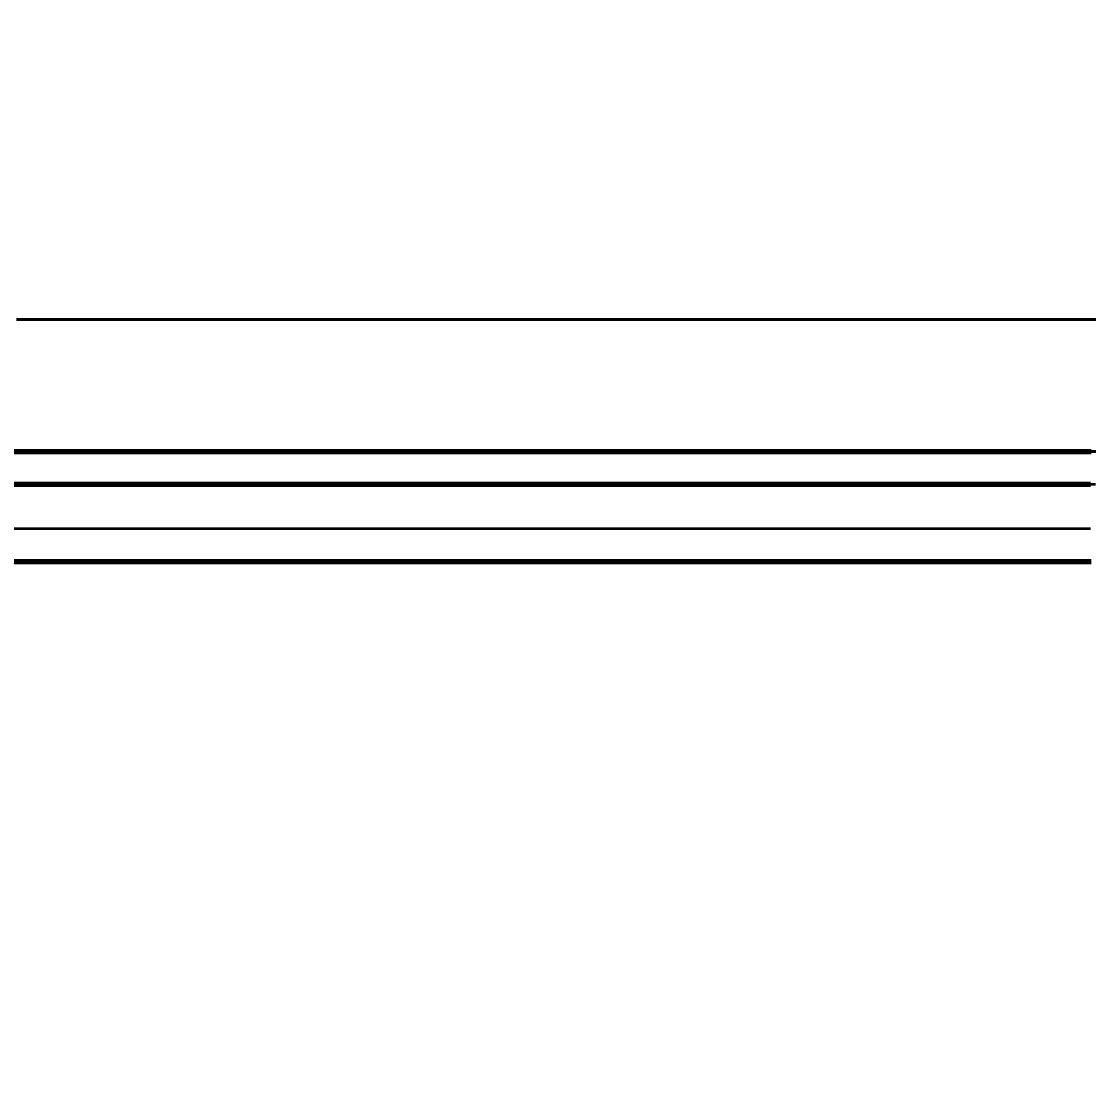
# Model space of a CAD drawing. Header units: millimetres. Extents: x 0 to 2382, y 0 to 420.
# Drawn here: x 121.36 to 145.63, y 301.25 to 325.61 of the extents above; entities that cross this region are included whole.
import ezdxf

# ---------------------------------------------------------------- set-up
doc = ezdxf.new("R2010")
doc.units = ezdxf.units.MM
doc.linetypes.add('IRAM-E-TRAZOS', pattern=[5, 4, -1])
for name, color, linetype, lineweight in [('01-VISIBLE', 7, 'CONTINUOUS', 70), ('02-OCULTA', 4, 'IRAM-E-TRAZOS', 35), ('04-COTA', 3, 'CONTINUOUS', 18)]:
    doc.layers.add(name, color=color, linetype=linetype, lineweight=lineweight)
doc.styles.add('ISO3098', font='isocpeur.ttf')
doc.dimstyles.new('FLAMA-IRAM', dxfattribs={"dimtxt": 3.5, "dimasz": 3.5, "dimexe": 2, "dimexo": 1.5, "dimgap": 1, "dimtad": 1, "dimdec": 1, "dimtxsty": 'ISO3098', "dimblk": 'IRAM_FLECHA', "dimblk1": 'IRAM_FLECHA', "dimblk2": 'IRAM_FLECHA', "dimcen": 2.5, "dimclrd": 256, "dimclre": 256, "dimclrt": 256, "dimazin": 3, "dimtfac": 1, "dimtmove": 0, "dimatfit": 3, "dimlwd": 18, "dimlwe": 18})

# ---------------------------------------------------------------- blocks, each defined once
blk = doc.blocks.new('IRAM_FLECHA')
blk.add_solid([(0, 0), (-1, 0.125), (-1, -0.125)])

msp = doc.modelspace()

# ---------------------------------------------------------------- linework, layer by layer
at = {"layer": '01-VISIBLE'}
for points in [[(121.188, 315.828), (121.438, 315.828), (121.688, 315.828), (121.938, 315.828), (122.188, 315.828), (122.438, 315.828), (122.688, 315.828), (122.938, 315.828), (123.188, 315.828), (123.438, 315.828), (123.688, 315.828), (123.938, 315.828), (124.188, 315.828), (124.438, 315.828), (124.688, 315.828), (124.938, 315.828), (125.188, 315.828), (125.438, 315.828), (125.688, 315.828), (125.938, 315.828), (126.188, 315.828), (126.438, 315.828), (126.688, 315.828), (126.938, 315.828), (127.188, 315.828), (127.438, 315.828), (127.688, 315.828), (127.938, 315.828), (128.188, 315.828), (128.438, 315.828), (128.688, 315.828), (128.938, 315.828), (129.188, 315.828), (129.438, 315.828), (129.688, 315.828), (129.938, 315.828), (130.188, 315.828), (130.438, 315.828), (130.688, 315.828), (130.938, 315.828), (131.188, 315.828), (131.438, 315.828), (131.688, 315.828), (131.938, 315.828), (132.188, 315.828), (132.438, 315.828), (132.688, 315.828), (132.938, 315.828), (133.188, 315.828), (133.438, 315.828), (133.688, 315.828), (133.938, 315.828), (134.188, 315.828), (134.438, 315.828), (134.688, 315.828), (134.938, 315.828), (135.188, 315.828), (135.438, 315.828), (135.688, 315.828), (135.938, 315.828), (136.188, 315.828), (136.438, 315.828), (136.688, 315.828), (136.938, 315.828), (137.188, 315.828), (137.438, 315.828), (137.688, 315.828), (137.938, 315.828), (138.188, 315.828), (138.438, 315.828), (138.688, 315.828), (138.938, 315.828), (139.188, 315.828), (139.438, 315.828), (139.688, 315.828), (139.938, 315.828), (140.188, 315.828), (140.438, 315.828), (140.688, 315.828), (140.938, 315.828), (141.188, 315.828), (141.438, 315.828), (141.688, 315.828), (141.938, 315.828), (142.188, 315.828), (142.438, 315.828), (142.688, 315.828), (142.938, 315.828), (143.188, 315.828), (143.438, 315.828), (143.688, 315.828), (143.938, 315.828), (144.188, 315.828), (144.438, 315.828), (144.688, 315.828), (144.938, 315.828), (145.188, 315.828), (145.438, 315.828), (145.688, 315.828)], [(145.675, 315.078), (145.425, 315.078), (145.175, 315.078), (144.924, 315.078), (144.674, 315.078), (144.424, 315.078), (144.174, 315.078), (143.923, 315.078), (143.673, 315.078), (143.423, 315.078), (143.172, 315.078), (142.922, 315.078), (142.672, 315.078), (142.422, 315.078), (142.171, 315.078), (141.921, 315.078), (141.671, 315.078), (141.421, 315.078), (141.17, 315.078), (140.92, 315.078), (140.67, 315.078), (140.42, 315.078), (140.169, 315.078), (139.919, 315.078), (139.669, 315.078), (139.418, 315.078), (139.168, 315.078), (138.918, 315.078), (138.668, 315.078), (138.417, 315.078), (138.167, 315.078), (137.917, 315.078), (137.667, 315.078), (137.416, 315.078), (137.166, 315.078), (136.916, 315.078), (136.666, 315.078), (136.415, 315.078), (136.165, 315.078), (135.915, 315.078), (135.665, 315.078), (135.414, 315.078), (135.164, 315.078), (134.914, 315.078), (134.663, 315.078), (134.413, 315.078), (134.163, 315.078), (133.913, 315.078), (133.662, 315.078), (133.412, 315.078), (133.162, 315.078), (132.912, 315.078), (132.661, 315.078), (132.411, 315.078), (132.161, 315.078), (131.911, 315.078), (131.66, 315.078), (131.41, 315.078), (131.16, 315.078), (130.909, 315.078), (130.659, 315.078), (130.409, 315.078), (130.159, 315.078), (129.908, 315.078), (129.658, 315.078), (129.408, 315.078), (129.158, 315.078), (128.907, 315.078), (128.657, 315.078), (128.407, 315.078), (128.157, 315.078), (127.906, 315.078), (127.656, 315.078), (127.406, 315.078), (127.156, 315.078), (126.905, 315.078), (126.655, 315.078), (126.405, 315.078), (126.154, 315.078), (125.904, 315.078), (125.654, 315.078), (125.404, 315.078), (125.153, 315.078), (124.903, 315.078), (124.653, 315.078), (124.403, 315.078), (124.152, 315.078), (123.902, 315.078), (123.652, 315.078), (123.402, 315.078), (123.151, 315.078), (122.901, 315.078), (122.651, 315.078), (122.401, 315.078), (122.15, 315.078), (121.9, 315.078), (121.65, 315.078), (121.399, 315.078), (121.149, 315.078)], [(121.188, 313.328), (121.438, 313.328), (121.688, 313.328), (121.938, 313.328), (122.188, 313.328), (122.438, 313.328), (122.688, 313.328), (122.938, 313.328), (123.188, 313.328), (123.438, 313.328), (123.688, 313.328), (123.938, 313.328), (124.188, 313.328), (124.438, 313.328), (124.688, 313.328), (124.938, 313.328), (125.188, 313.328), (125.438, 313.328), (125.688, 313.328), (125.938, 313.328), (126.188, 313.328), (126.438, 313.328), (126.688, 313.328), (126.938, 313.328), (127.188, 313.328), (127.438, 313.328), (127.688, 313.328), (127.938, 313.328), (128.188, 313.328), (128.438, 313.328), (128.688, 313.328), (128.938, 313.328), (129.188, 313.328), (129.438, 313.328), (129.688, 313.328), (129.938, 313.328), (130.188, 313.328), (130.438, 313.328), (130.688, 313.328), (130.938, 313.328), (131.188, 313.328), (131.438, 313.328), (131.688, 313.328), (131.938, 313.328), (132.188, 313.328), (132.438, 313.328), (132.688, 313.328), (132.938, 313.328), (133.188, 313.328), (133.438, 313.328), (133.688, 313.328), (133.938, 313.328), (134.188, 313.328), (134.438, 313.328), (134.688, 313.328), (134.938, 313.328), (135.188, 313.328), (135.438, 313.328), (135.688, 313.328), (135.938, 313.328), (136.188, 313.328), (136.438, 313.328), (136.688, 313.328), (136.938, 313.328), (137.188, 313.328), (137.438, 313.328), (137.688, 313.328), (137.938, 313.328), (138.188, 313.328), (138.438, 313.328), (138.688, 313.328), (138.938, 313.328), (139.188, 313.328), (139.438, 313.328), (139.688, 313.328), (139.938, 313.328), (140.188, 313.328), (140.438, 313.328), (140.688, 313.328), (140.938, 313.328), (141.188, 313.328), (141.438, 313.328), (141.688, 313.328), (141.938, 313.328), (142.188, 313.328), (142.438, 313.328), (142.688, 313.328), (142.938, 313.328), (143.188, 313.328), (143.438, 313.328), (143.688, 313.328), (143.938, 313.328), (144.188, 313.328), (144.438, 313.328), (144.688, 313.328), (144.938, 313.328), (145.188, 313.328), (145.438, 313.328), (145.688, 313.328)]]:
    msp.add_lwpolyline(points, dxfattribs=at)
at = {"layer": '02-OCULTA'}
for points in [[(145.793, 318.828), (145.543, 318.828), (145.293, 318.828), (145.042, 318.828), (144.792, 318.828), (144.541, 318.828), (144.291, 318.828), (144.041, 318.828), (143.79, 318.828), (143.54, 318.828), (143.289, 318.828), (143.039, 318.828), (142.789, 318.828), (142.538, 318.828), (142.288, 318.828), (142.037, 318.828), (141.787, 318.828), (141.537, 318.828), (141.286, 318.828), (141.036, 318.828), (140.785, 318.828), (140.535, 318.828), (140.285, 318.828), (140.034, 318.828), (139.784, 318.828), (139.533, 318.828), (139.283, 318.828), (139.033, 318.828), (138.782, 318.828), (138.532, 318.828), (138.281, 318.828), (138.031, 318.828), (137.781, 318.828), (137.53, 318.828), (137.28, 318.828), (137.029, 318.828), (136.779, 318.828), (136.529, 318.828), (136.278, 318.828), (136.028, 318.828), (135.777, 318.828), (135.527, 318.828), (135.277, 318.828), (135.026, 318.828), (134.776, 318.828), (134.525, 318.828), (134.275, 318.828), (134.025, 318.828), (133.774, 318.828), (133.524, 318.828), (133.273, 318.828), (133.023, 318.828), (132.773, 318.828), (132.522, 318.828), (132.272, 318.828), (132.021, 318.828), (131.771, 318.828), (131.521, 318.828), (131.27, 318.828), (131.02, 318.828), (130.769, 318.828), (130.519, 318.828), (130.268, 318.828), (130.018, 318.828), (129.768, 318.828), (129.517, 318.828), (129.267, 318.828), (129.016, 318.828), (128.766, 318.828), (128.516, 318.828), (128.265, 318.828), (128.015, 318.828), (127.764, 318.828), (127.514, 318.828), (127.264, 318.828), (127.013, 318.828), (126.763, 318.828), (126.512, 318.828), (126.262, 318.828), (126.012, 318.828), (125.761, 318.828), (125.511, 318.828), (125.26, 318.828), (125.01, 318.828), (124.76, 318.828), (124.509, 318.828), (124.259, 318.828), (124.008, 318.828), (123.758, 318.828), (123.508, 318.828), (123.257, 318.828), (123.007, 318.828), (122.756, 318.828), (122.506, 318.828), (122.256, 318.828), (122.005, 318.828), (121.755, 318.828), (121.504, 318.828), (121.254, 318.828)], [(121.254, 318.828), (121.504, 318.828), (121.755, 318.828), (122.005, 318.828), (122.256, 318.828), (122.506, 318.828), (122.756, 318.828), (123.007, 318.828), (123.257, 318.828), (123.508, 318.828), (123.758, 318.828), (124.008, 318.828), (124.259, 318.828), (124.509, 318.828), (124.76, 318.828), (125.01, 318.828), (125.26, 318.828), (125.511, 318.828), (125.761, 318.828), (126.012, 318.828), (126.262, 318.828), (126.512, 318.828), (126.763, 318.828), (127.013, 318.828), (127.264, 318.828), (127.514, 318.828), (127.764, 318.828), (128.015, 318.828), (128.265, 318.828), (128.516, 318.828), (128.766, 318.828), (129.016, 318.828), (129.267, 318.828), (129.517, 318.828), (129.768, 318.828), (130.018, 318.828), (130.268, 318.828), (130.519, 318.828), (130.769, 318.828), (131.02, 318.828), (131.27, 318.828), (131.521, 318.828), (131.771, 318.828), (132.021, 318.828), (132.272, 318.828), (132.522, 318.828), (132.773, 318.828), (133.023, 318.828), (133.273, 318.828), (133.524, 318.828), (133.774, 318.828), (134.025, 318.828), (134.275, 318.828), (134.525, 318.828), (134.776, 318.828), (135.026, 318.828), (135.277, 318.828), (135.527, 318.828), (135.777, 318.828), (136.028, 318.828), (136.278, 318.828), (136.529, 318.828), (136.779, 318.828), (137.029, 318.828), (137.28, 318.828), (137.53, 318.828), (137.781, 318.828), (138.031, 318.828), (138.281, 318.828), (138.532, 318.828), (138.782, 318.828), (139.033, 318.828), (139.283, 318.828), (139.533, 318.828), (139.784, 318.828), (140.034, 318.828), (140.285, 318.828), (140.535, 318.828), (140.785, 318.828), (141.036, 318.828), (141.286, 318.828), (141.537, 318.828), (141.787, 318.828), (142.037, 318.828), (142.288, 318.828), (142.538, 318.828), (142.789, 318.828), (143.039, 318.828), (143.289, 318.828), (143.54, 318.828), (143.79, 318.828), (144.041, 318.828), (144.291, 318.828), (144.541, 318.828), (144.792, 318.828), (145.042, 318.828), (145.293, 318.828), (145.543, 318.828), (145.793, 318.828)], [(145.662, 318.828), (145.411, 318.828), (145.161, 318.828), (144.91, 318.828), (144.66, 318.828), (144.409, 318.828), (144.159, 318.828), (143.908, 318.828), (143.657, 318.828), (143.407, 318.828), (143.156, 318.828), (142.906, 318.828), (142.655, 318.828), (142.405, 318.828), (142.154, 318.828), (141.904, 318.828), (141.653, 318.828), (141.403, 318.828), (141.152, 318.828), (140.902, 318.828), (140.651, 318.828), (140.401, 318.828), (140.15, 318.828), (139.9, 318.828), (139.649, 318.828), (139.398, 318.828), (139.148, 318.828), (138.897, 318.828), (138.647, 318.828), (138.396, 318.828), (138.146, 318.828), (137.895, 318.828), (137.645, 318.828), (137.394, 318.828), (137.144, 318.828), (136.893, 318.828), (136.643, 318.828), (136.392, 318.828), (136.142, 318.828), (135.891, 318.828), (135.64, 318.828), (135.39, 318.828), (135.139, 318.828), (134.889, 318.828), (134.638, 318.828), (134.388, 318.828), (134.137, 318.828), (133.887, 318.828), (133.636, 318.828), (133.386, 318.828), (133.135, 318.828), (132.885, 318.828), (132.634, 318.828), (132.384, 318.828), (132.133, 318.828), (131.882, 318.828), (131.632, 318.828), (131.381, 318.828), (131.131, 318.828), (130.88, 318.828), (130.63, 318.828), (130.379, 318.828), (130.129, 318.828), (129.878, 318.828), (129.628, 318.828), (129.377, 318.828), (129.127, 318.828), (128.876, 318.828), (128.626, 318.828), (128.375, 318.828), (128.125, 318.828), (127.874, 318.828), (127.623, 318.828), (127.373, 318.828), (127.122, 318.828), (126.872, 318.828), (126.621, 318.828), (126.371, 318.828), (126.12, 318.828), (125.87, 318.828), (125.619, 318.828), (125.369, 318.828), (125.118, 318.828), (124.868, 318.828), (124.617, 318.828), (124.367, 318.828), (124.116, 318.828), (123.865, 318.828), (123.615, 318.828), (123.364, 318.828), (123.114, 318.828), (122.863, 318.828), (122.613, 318.828), (122.362, 318.828), (122.112, 318.828), (121.861, 318.828), (121.611, 318.828), (121.36, 318.828)], [(121.36, 318.828), (121.611, 318.828), (121.861, 318.828), (122.112, 318.828), (122.362, 318.828), (122.613, 318.828), (122.863, 318.828), (123.114, 318.828), (123.364, 318.828), (123.615, 318.828), (123.865, 318.828), (124.116, 318.828), (124.367, 318.828), (124.617, 318.828), (124.868, 318.828), (125.118, 318.828), (125.369, 318.828), (125.619, 318.828), (125.87, 318.828), (126.12, 318.828), (126.371, 318.828), (126.621, 318.828), (126.872, 318.828), (127.122, 318.828), (127.373, 318.828), (127.623, 318.828), (127.874, 318.828), (128.125, 318.828), (128.375, 318.828), (128.626, 318.828), (128.876, 318.828), (129.127, 318.828), (129.377, 318.828), (129.628, 318.828), (129.878, 318.828), (130.129, 318.828), (130.379, 318.828), (130.63, 318.828), (130.88, 318.828), (131.131, 318.828), (131.381, 318.828), (131.632, 318.828), (131.882, 318.828), (132.133, 318.828), (132.384, 318.828), (132.634, 318.828), (132.885, 318.828), (133.135, 318.828), (133.386, 318.828), (133.636, 318.828), (133.887, 318.828), (134.137, 318.828), (134.388, 318.828), (134.638, 318.828), (134.889, 318.828), (135.139, 318.828), (135.39, 318.828), (135.64, 318.828), (135.891, 318.828), (136.142, 318.828), (136.392, 318.828), (136.643, 318.828), (136.893, 318.828), (137.144, 318.828), (137.394, 318.828), (137.645, 318.828), (137.895, 318.828), (138.146, 318.828), (138.396, 318.828), (138.647, 318.828), (138.897, 318.828), (139.148, 318.828), (139.398, 318.828), (139.649, 318.828), (139.9, 318.828), (140.15, 318.828), (140.401, 318.828), (140.651, 318.828), (140.902, 318.828), (141.152, 318.828), (141.403, 318.828), (141.653, 318.828), (141.904, 318.828), (142.154, 318.828), (142.405, 318.828), (142.655, 318.828), (142.906, 318.828), (143.156, 318.828), (143.407, 318.828), (143.657, 318.828), (143.908, 318.828), (144.159, 318.828), (144.409, 318.828), (144.66, 318.828), (144.91, 318.828), (145.161, 318.828), (145.411, 318.828), (145.662, 318.828)], [(145.688, 315.828), (145.438, 315.828), (145.188, 315.828), (144.938, 315.828), (144.688, 315.828), (144.438, 315.828), (144.188, 315.828), (143.938, 315.828), (143.688, 315.828), (143.438, 315.828), (143.188, 315.828), (142.938, 315.828), (142.688, 315.828), (142.438, 315.828), (142.188, 315.828), (141.938, 315.828), (141.688, 315.828), (141.438, 315.828), (141.188, 315.828), (140.938, 315.828), (140.688, 315.828), (140.438, 315.828), (140.188, 315.828), (139.938, 315.828), (139.688, 315.828), (139.438, 315.828), (139.188, 315.828), (138.938, 315.828), (138.688, 315.828), (138.438, 315.828), (138.188, 315.828), (137.938, 315.828), (137.688, 315.828), (137.438, 315.828), (137.188, 315.828), (136.938, 315.828), (136.688, 315.828), (136.438, 315.828), (136.188, 315.828), (135.938, 315.828), (135.688, 315.828), (135.438, 315.828), (135.188, 315.828), (134.938, 315.828), (134.688, 315.828), (134.438, 315.828), (134.188, 315.828), (133.938, 315.828), (133.688, 315.828), (133.438, 315.828), (133.188, 315.828), (132.938, 315.828), (132.688, 315.828), (132.438, 315.828), (132.188, 315.828), (131.938, 315.828), (131.688, 315.828), (131.438, 315.828), (131.188, 315.828), (130.938, 315.828), (130.688, 315.828), (130.438, 315.828), (130.188, 315.828), (129.938, 315.828), (129.688, 315.828), (129.438, 315.828), (129.188, 315.828), (128.938, 315.828), (128.688, 315.828), (128.438, 315.828), (128.188, 315.828), (127.938, 315.828), (127.688, 315.828), (127.438, 315.828), (127.188, 315.828), (126.938, 315.828), (126.688, 315.828), (126.438, 315.828), (126.188, 315.828), (125.938, 315.828), (125.688, 315.828), (125.438, 315.828), (125.188, 315.828), (124.938, 315.828), (124.688, 315.828), (124.438, 315.828), (124.188, 315.828), (123.938, 315.828), (123.688, 315.828), (123.438, 315.828), (123.188, 315.828), (122.938, 315.828), (122.688, 315.828), (122.438, 315.828), (122.188, 315.828), (121.938, 315.828), (121.688, 315.828), (121.438, 315.828), (121.188, 315.828)], [(145.793, 315.828), (145.543, 315.828), (145.293, 315.828), (145.042, 315.828), (144.792, 315.828), (144.541, 315.828), (144.291, 315.828), (144.041, 315.828), (143.79, 315.828), (143.54, 315.828), (143.289, 315.828), (143.039, 315.828), (142.789, 315.828), (142.538, 315.828), (142.288, 315.828), (142.037, 315.828), (141.787, 315.828), (141.537, 315.828), (141.286, 315.828), (141.036, 315.828), (140.785, 315.828), (140.535, 315.828), (140.285, 315.828), (140.034, 315.828), (139.784, 315.828), (139.533, 315.828), (139.283, 315.828), (139.033, 315.828), (138.782, 315.828), (138.532, 315.828), (138.281, 315.828), (138.031, 315.828), (137.781, 315.828), (137.53, 315.828), (137.28, 315.828), (137.029, 315.828), (136.779, 315.828), (136.529, 315.828), (136.278, 315.828), (136.028, 315.828), (135.777, 315.828), (135.527, 315.828), (135.277, 315.828), (135.026, 315.828), (134.776, 315.828), (134.525, 315.828), (134.275, 315.828), (134.025, 315.828), (133.774, 315.828), (133.524, 315.828), (133.273, 315.828), (133.023, 315.828), (132.773, 315.828), (132.522, 315.828), (132.272, 315.828), (132.021, 315.828), (131.771, 315.828), (131.521, 315.828), (131.27, 315.828), (131.02, 315.828), (130.769, 315.828), (130.519, 315.828), (130.268, 315.828), (130.018, 315.828), (129.768, 315.828), (129.517, 315.828), (129.267, 315.828), (129.016, 315.828), (128.766, 315.828), (128.516, 315.828), (128.265, 315.828), (128.015, 315.828), (127.764, 315.828), (127.514, 315.828), (127.264, 315.828), (127.013, 315.828), (126.763, 315.828), (126.512, 315.828), (126.262, 315.828), (126.012, 315.828), (125.761, 315.828), (125.511, 315.828), (125.26, 315.828), (125.01, 315.828), (124.76, 315.828), (124.509, 315.828), (124.259, 315.828), (124.008, 315.828), (123.758, 315.828), (123.508, 315.828), (123.257, 315.828), (123.007, 315.828), (122.756, 315.828), (122.506, 315.828), (122.256, 315.828), (122.005, 315.828), (121.755, 315.828), (121.504, 315.828), (121.254, 315.828)], [(121.254, 315.828), (121.504, 315.828), (121.755, 315.828), (122.005, 315.828), (122.256, 315.828), (122.506, 315.828), (122.756, 315.828), (123.007, 315.828), (123.257, 315.828), (123.508, 315.828), (123.758, 315.828), (124.008, 315.828), (124.259, 315.828), (124.509, 315.828), (124.76, 315.828), (125.01, 315.828), (125.26, 315.828), (125.511, 315.828), (125.761, 315.828), (126.012, 315.828), (126.262, 315.828), (126.512, 315.828), (126.763, 315.828), (127.013, 315.828), (127.264, 315.828), (127.514, 315.828), (127.764, 315.828), (128.015, 315.828), (128.265, 315.828), (128.516, 315.828), (128.766, 315.828), (129.016, 315.828), (129.267, 315.828), (129.517, 315.828), (129.768, 315.828), (130.018, 315.828), (130.268, 315.828), (130.519, 315.828), (130.769, 315.828), (131.02, 315.828), (131.27, 315.828), (131.521, 315.828), (131.771, 315.828), (132.021, 315.828), (132.272, 315.828), (132.522, 315.828), (132.773, 315.828), (133.023, 315.828), (133.273, 315.828), (133.524, 315.828), (133.774, 315.828), (134.025, 315.828), (134.275, 315.828), (134.525, 315.828), (134.776, 315.828), (135.026, 315.828), (135.277, 315.828), (135.527, 315.828), (135.777, 315.828), (136.028, 315.828), (136.278, 315.828), (136.529, 315.828), (136.779, 315.828), (137.029, 315.828), (137.28, 315.828), (137.53, 315.828), (137.781, 315.828), (138.031, 315.828), (138.281, 315.828), (138.532, 315.828), (138.782, 315.828), (139.033, 315.828), (139.283, 315.828), (139.533, 315.828), (139.784, 315.828), (140.034, 315.828), (140.285, 315.828), (140.535, 315.828), (140.785, 315.828), (141.036, 315.828), (141.286, 315.828), (141.537, 315.828), (141.787, 315.828), (142.037, 315.828), (142.288, 315.828), (142.538, 315.828), (142.789, 315.828), (143.039, 315.828), (143.289, 315.828), (143.54, 315.828), (143.79, 315.828), (144.041, 315.828), (144.291, 315.828), (144.541, 315.828), (144.792, 315.828), (145.042, 315.828), (145.293, 315.828), (145.543, 315.828), (145.793, 315.828)], [(145.662, 315.828), (145.411, 315.828), (145.161, 315.828), (144.91, 315.828), (144.66, 315.828), (144.409, 315.828), (144.159, 315.828), (143.908, 315.828), (143.657, 315.828), (143.407, 315.828), (143.156, 315.828), (142.906, 315.828), (142.655, 315.828), (142.405, 315.828), (142.154, 315.828), (141.904, 315.828), (141.653, 315.828), (141.403, 315.828), (141.152, 315.828), (140.902, 315.828), (140.651, 315.828), (140.401, 315.828), (140.15, 315.828), (139.9, 315.828), (139.649, 315.828), (139.398, 315.828), (139.148, 315.828), (138.897, 315.828), (138.647, 315.828), (138.396, 315.828), (138.146, 315.828), (137.895, 315.828), (137.645, 315.828), (137.394, 315.828), (137.144, 315.828), (136.893, 315.828), (136.643, 315.828), (136.392, 315.828), (136.142, 315.828), (135.891, 315.828), (135.64, 315.828), (135.39, 315.828), (135.139, 315.828), (134.889, 315.828), (134.638, 315.828), (134.388, 315.828), (134.137, 315.828), (133.887, 315.828), (133.636, 315.828), (133.386, 315.828), (133.135, 315.828), (132.885, 315.828), (132.634, 315.828), (132.384, 315.828), (132.133, 315.828), (131.882, 315.828), (131.632, 315.828), (131.381, 315.828), (131.131, 315.828), (130.88, 315.828), (130.63, 315.828), (130.379, 315.828), (130.129, 315.828), (129.878, 315.828), (129.628, 315.828), (129.377, 315.828), (129.127, 315.828), (128.876, 315.828), (128.626, 315.828), (128.375, 315.828), (128.125, 315.828), (127.874, 315.828), (127.623, 315.828), (127.373, 315.828), (127.122, 315.828), (126.872, 315.828), (126.621, 315.828), (126.371, 315.828), (126.12, 315.828), (125.87, 315.828), (125.619, 315.828), (125.369, 315.828), (125.118, 315.828), (124.868, 315.828), (124.617, 315.828), (124.367, 315.828), (124.116, 315.828), (123.865, 315.828), (123.615, 315.828), (123.364, 315.828), (123.114, 315.828), (122.863, 315.828), (122.613, 315.828), (122.362, 315.828), (122.112, 315.828), (121.861, 315.828), (121.611, 315.828), (121.36, 315.828)], [(121.36, 315.828), (121.611, 315.828), (121.861, 315.828), (122.112, 315.828), (122.362, 315.828), (122.613, 315.828), (122.863, 315.828), (123.114, 315.828), (123.364, 315.828), (123.615, 315.828), (123.865, 315.828), (124.116, 315.828), (124.367, 315.828), (124.617, 315.828), (124.868, 315.828), (125.118, 315.828), (125.369, 315.828), (125.619, 315.828), (125.87, 315.828), (126.12, 315.828), (126.371, 315.828), (126.621, 315.828), (126.872, 315.828), (127.122, 315.828), (127.373, 315.828), (127.623, 315.828), (127.874, 315.828), (128.125, 315.828), (128.375, 315.828), (128.626, 315.828), (128.876, 315.828), (129.127, 315.828), (129.377, 315.828), (129.628, 315.828), (129.878, 315.828), (130.129, 315.828), (130.379, 315.828), (130.63, 315.828), (130.88, 315.828), (131.131, 315.828), (131.381, 315.828), (131.632, 315.828), (131.882, 315.828), (132.133, 315.828), (132.384, 315.828), (132.634, 315.828), (132.885, 315.828), (133.135, 315.828), (133.386, 315.828), (133.636, 315.828), (133.887, 315.828), (134.137, 315.828), (134.388, 315.828), (134.638, 315.828), (134.889, 315.828), (135.139, 315.828), (135.39, 315.828), (135.64, 315.828), (135.891, 315.828), (136.142, 315.828), (136.392, 315.828), (136.643, 315.828), (136.893, 315.828), (137.144, 315.828), (137.394, 315.828), (137.645, 315.828), (137.895, 315.828), (138.146, 315.828), (138.396, 315.828), (138.647, 315.828), (138.897, 315.828), (139.148, 315.828), (139.398, 315.828), (139.649, 315.828), (139.9, 315.828), (140.15, 315.828), (140.401, 315.828), (140.651, 315.828), (140.902, 315.828), (141.152, 315.828), (141.403, 315.828), (141.653, 315.828), (141.904, 315.828), (142.154, 315.828), (142.405, 315.828), (142.655, 315.828), (142.906, 315.828), (143.156, 315.828), (143.407, 315.828), (143.657, 315.828), (143.908, 315.828), (144.159, 315.828), (144.409, 315.828), (144.66, 315.828), (144.91, 315.828), (145.161, 315.828), (145.411, 315.828), (145.662, 315.828)], [(145.662, 315.828), (145.411, 315.828), (145.161, 315.828), (144.91, 315.828), (144.66, 315.828), (144.409, 315.828), (144.159, 315.828), (143.908, 315.828), (143.657, 315.828), (143.407, 315.828), (143.156, 315.828), (142.906, 315.828), (142.655, 315.828), (142.405, 315.828), (142.154, 315.828), (141.904, 315.828), (141.653, 315.828), (141.403, 315.828), (141.152, 315.828), (140.902, 315.828), (140.651, 315.828), (140.401, 315.828), (140.15, 315.828), (139.9, 315.828), (139.649, 315.828), (139.398, 315.828), (139.148, 315.828), (138.897, 315.828), (138.647, 315.828), (138.396, 315.828), (138.146, 315.828), (137.895, 315.828), (137.645, 315.828), (137.394, 315.828), (137.144, 315.828), (136.893, 315.828), (136.643, 315.828), (136.392, 315.828), (136.142, 315.828), (135.891, 315.828), (135.64, 315.828), (135.39, 315.828), (135.139, 315.828), (134.889, 315.828), (134.638, 315.828), (134.388, 315.828), (134.137, 315.828), (133.887, 315.828), (133.636, 315.828), (133.386, 315.828), (133.135, 315.828), (132.885, 315.828), (132.634, 315.828), (132.384, 315.828), (132.133, 315.828), (131.882, 315.828), (131.632, 315.828), (131.381, 315.828), (131.131, 315.828), (130.88, 315.828), (130.63, 315.828), (130.379, 315.828), (130.129, 315.828), (129.878, 315.828), (129.628, 315.828), (129.377, 315.828), (129.127, 315.828), (128.876, 315.828), (128.626, 315.828), (128.375, 315.828), (128.125, 315.828), (127.874, 315.828), (127.623, 315.828), (127.373, 315.828), (127.122, 315.828), (126.872, 315.828), (126.621, 315.828), (126.371, 315.828), (126.12, 315.828), (125.87, 315.828), (125.619, 315.828), (125.369, 315.828), (125.118, 315.828), (124.868, 315.828), (124.617, 315.828), (124.367, 315.828), (124.116, 315.828), (123.865, 315.828), (123.615, 315.828), (123.364, 315.828), (123.114, 315.828), (122.863, 315.828), (122.613, 315.828), (122.362, 315.828), (122.112, 315.828), (121.861, 315.828), (121.611, 315.828), (121.36, 315.828)], [(121.36, 315.828), (121.611, 315.828), (121.861, 315.828), (122.112, 315.828), (122.362, 315.828), (122.613, 315.828), (122.863, 315.828), (123.114, 315.828), (123.364, 315.828), (123.615, 315.828), (123.865, 315.828), (124.116, 315.828), (124.367, 315.828), (124.617, 315.828), (124.868, 315.828), (125.118, 315.828), (125.369, 315.828), (125.619, 315.828), (125.87, 315.828), (126.12, 315.828), (126.371, 315.828), (126.621, 315.828), (126.872, 315.828), (127.122, 315.828), (127.373, 315.828), (127.623, 315.828), (127.874, 315.828), (128.125, 315.828), (128.375, 315.828), (128.626, 315.828), (128.876, 315.828), (129.127, 315.828), (129.377, 315.828), (129.628, 315.828), (129.878, 315.828), (130.129, 315.828), (130.379, 315.828), (130.63, 315.828), (130.88, 315.828), (131.131, 315.828), (131.381, 315.828), (131.632, 315.828), (131.882, 315.828), (132.133, 315.828), (132.384, 315.828), (132.634, 315.828), (132.885, 315.828), (133.135, 315.828), (133.386, 315.828), (133.636, 315.828), (133.887, 315.828), (134.137, 315.828), (134.388, 315.828), (134.638, 315.828), (134.889, 315.828), (135.139, 315.828), (135.39, 315.828), (135.64, 315.828), (135.891, 315.828), (136.142, 315.828), (136.392, 315.828), (136.643, 315.828), (136.893, 315.828), (137.144, 315.828), (137.394, 315.828), (137.645, 315.828), (137.895, 315.828), (138.146, 315.828), (138.396, 315.828), (138.647, 315.828), (138.897, 315.828), (139.148, 315.828), (139.398, 315.828), (139.649, 315.828), (139.9, 315.828), (140.15, 315.828), (140.401, 315.828), (140.651, 315.828), (140.902, 315.828), (141.152, 315.828), (141.403, 315.828), (141.653, 315.828), (141.904, 315.828), (142.154, 315.828), (142.405, 315.828), (142.655, 315.828), (142.906, 315.828), (143.156, 315.828), (143.407, 315.828), (143.657, 315.828), (143.908, 315.828), (144.159, 315.828), (144.409, 315.828), (144.66, 315.828), (144.91, 315.828), (145.161, 315.828), (145.411, 315.828), (145.662, 315.828)], [(145.788, 315.078), (145.538, 315.078), (145.287, 315.078), (145.037, 315.078), (144.786, 315.078), (144.536, 315.078), (144.285, 315.078), (144.035, 315.078), (143.784, 315.078), (143.534, 315.078), (143.283, 315.078), (143.033, 315.078), (142.782, 315.078), (142.532, 315.078), (142.281, 315.078), (142.031, 315.078), (141.78, 315.078), (141.53, 315.078), (141.279, 315.078), (141.029, 315.078), (140.778, 315.078), (140.528, 315.078), (140.277, 315.078), (140.027, 315.078), (139.776, 315.078), (139.526, 315.078), (139.275, 315.078), (139.025, 315.078), (138.774, 315.078), (138.524, 315.078), (138.273, 315.078), (138.023, 315.078), (137.772, 315.078), (137.522, 315.078), (137.271, 315.078), (137.021, 315.078), (136.77, 315.078), (136.52, 315.078), (136.269, 315.078), (136.019, 315.078), (135.768, 315.078), (135.518, 315.078), (135.267, 315.078), (135.017, 315.078), (134.766, 315.078), (134.516, 315.078), (134.265, 315.078), (134.015, 315.078), (133.764, 315.078), (133.514, 315.078), (133.263, 315.078), (133.013, 315.078), (132.762, 315.078), (132.512, 315.078), (132.261, 315.078), (132.011, 315.078), (131.76, 315.078), (131.51, 315.078), (131.259, 315.078), (131.009, 315.078), (130.758, 315.078), (130.508, 315.078), (130.257, 315.078), (130.007, 315.078), (129.756, 315.078), (129.506, 315.078), (129.255, 315.078), (129.005, 315.078), (128.754, 315.078), (128.504, 315.078), (128.253, 315.078), (128.003, 315.078), (127.752, 315.078), (127.502, 315.078), (127.251, 315.078), (127.001, 315.078), (126.75, 315.078), (126.5, 315.078), (126.249, 315.078), (125.999, 315.078), (125.748, 315.078), (125.498, 315.078), (125.247, 315.078), (124.997, 315.078), (124.746, 315.078), (124.496, 315.078), (124.245, 315.078), (123.995, 315.078), (123.744, 315.078), (123.494, 315.078), (123.243, 315.078), (122.993, 315.078), (122.742, 315.078), (122.492, 315.078), (122.241, 315.078), (121.991, 315.078), (121.74, 315.078), (121.49, 315.078), (121.239, 315.078)], [(121.149, 314.078), (121.399, 314.078), (121.65, 314.078), (121.9, 314.078), (122.15, 314.078), (122.401, 314.078), (122.651, 314.078), (122.901, 314.078), (123.151, 314.078), (123.402, 314.078), (123.652, 314.078), (123.902, 314.078), (124.152, 314.078), (124.403, 314.078), (124.653, 314.078), (124.903, 314.078), (125.153, 314.078), (125.404, 314.078), (125.654, 314.078), (125.904, 314.078), (126.154, 314.078), (126.405, 314.078), (126.655, 314.078), (126.905, 314.078), (127.156, 314.078), (127.406, 314.078), (127.656, 314.078), (127.906, 314.078), (128.157, 314.078), (128.407, 314.078), (128.657, 314.078), (128.907, 314.078), (129.158, 314.078), (129.408, 314.078), (129.658, 314.078), (129.908, 314.078), (130.159, 314.078), (130.409, 314.078), (130.659, 314.078), (130.909, 314.078), (131.16, 314.078), (131.41, 314.078), (131.66, 314.078), (131.911, 314.078), (132.161, 314.078), (132.411, 314.078), (132.661, 314.078), (132.912, 314.078), (133.162, 314.078), (133.412, 314.078), (133.662, 314.078), (133.913, 314.078), (134.163, 314.078), (134.413, 314.078), (134.663, 314.078), (134.914, 314.078), (135.164, 314.078), (135.414, 314.078), (135.665, 314.078), (135.915, 314.078), (136.165, 314.078), (136.415, 314.078), (136.666, 314.078), (136.916, 314.078), (137.166, 314.078), (137.416, 314.078), (137.667, 314.078), (137.917, 314.078), (138.167, 314.078), (138.417, 314.078), (138.668, 314.078), (138.918, 314.078), (139.168, 314.078), (139.418, 314.078), (139.669, 314.078), (139.919, 314.078), (140.169, 314.078), (140.42, 314.078), (140.67, 314.078), (140.92, 314.078), (141.17, 314.078), (141.421, 314.078), (141.671, 314.078), (141.921, 314.078), (142.171, 314.078), (142.422, 314.078), (142.672, 314.078), (142.922, 314.078), (143.172, 314.078), (143.423, 314.078), (143.673, 314.078), (143.923, 314.078), (144.174, 314.078), (144.424, 314.078), (144.674, 314.078), (144.924, 314.078), (145.175, 314.078), (145.425, 314.078), (145.675, 314.078)], [(121.149, 314.078), (121.399, 314.078), (121.65, 314.078), (121.9, 314.078), (122.15, 314.078), (122.401, 314.078), (122.651, 314.078), (122.901, 314.078), (123.151, 314.078), (123.402, 314.078), (123.652, 314.078), (123.902, 314.078), (124.152, 314.078), (124.403, 314.078), (124.653, 314.078), (124.903, 314.078), (125.153, 314.078), (125.404, 314.078), (125.654, 314.078), (125.904, 314.078), (126.154, 314.078), (126.405, 314.078), (126.655, 314.078), (126.905, 314.078), (127.156, 314.078), (127.406, 314.078), (127.656, 314.078), (127.906, 314.078), (128.157, 314.078), (128.407, 314.078), (128.657, 314.078), (128.907, 314.078), (129.158, 314.078), (129.408, 314.078), (129.658, 314.078), (129.908, 314.078), (130.159, 314.078), (130.409, 314.078), (130.659, 314.078), (130.909, 314.078), (131.16, 314.078), (131.41, 314.078), (131.66, 314.078), (131.911, 314.078), (132.161, 314.078), (132.411, 314.078), (132.661, 314.078), (132.912, 314.078), (133.162, 314.078), (133.412, 314.078), (133.662, 314.078), (133.913, 314.078), (134.163, 314.078), (134.413, 314.078), (134.663, 314.078), (134.914, 314.078), (135.164, 314.078), (135.414, 314.078), (135.665, 314.078), (135.915, 314.078), (136.165, 314.078), (136.415, 314.078), (136.666, 314.078), (136.916, 314.078), (137.166, 314.078), (137.416, 314.078), (137.667, 314.078), (137.917, 314.078), (138.167, 314.078), (138.417, 314.078), (138.668, 314.078), (138.918, 314.078), (139.168, 314.078), (139.418, 314.078), (139.669, 314.078), (139.919, 314.078), (140.169, 314.078), (140.42, 314.078), (140.67, 314.078), (140.92, 314.078), (141.17, 314.078), (141.421, 314.078), (141.671, 314.078), (141.921, 314.078), (142.171, 314.078), (142.422, 314.078), (142.672, 314.078), (142.922, 314.078), (143.172, 314.078), (143.423, 314.078), (143.673, 314.078), (143.923, 314.078), (144.174, 314.078), (144.424, 314.078), (144.674, 314.078), (144.924, 314.078), (145.175, 314.078), (145.425, 314.078), (145.675, 314.078)], [(145.688, 313.328), (145.438, 313.328), (145.188, 313.328), (144.938, 313.328), (144.688, 313.328), (144.438, 313.328), (144.188, 313.328), (143.938, 313.328), (143.688, 313.328), (143.438, 313.328), (143.188, 313.328), (142.938, 313.328), (142.688, 313.328), (142.438, 313.328), (142.188, 313.328), (141.938, 313.328), (141.688, 313.328), (141.438, 313.328), (141.188, 313.328), (140.938, 313.328), (140.688, 313.328), (140.438, 313.328), (140.188, 313.328), (139.938, 313.328), (139.688, 313.328), (139.438, 313.328), (139.188, 313.328), (138.938, 313.328), (138.688, 313.328), (138.438, 313.328), (138.188, 313.328), (137.938, 313.328), (137.688, 313.328), (137.438, 313.328), (137.188, 313.328), (136.938, 313.328), (136.688, 313.328), (136.438, 313.328), (136.188, 313.328), (135.938, 313.328), (135.688, 313.328), (135.438, 313.328), (135.188, 313.328), (134.938, 313.328), (134.688, 313.328), (134.438, 313.328), (134.188, 313.328), (133.938, 313.328), (133.688, 313.328), (133.438, 313.328), (133.188, 313.328), (132.938, 313.328), (132.688, 313.328), (132.438, 313.328), (132.188, 313.328), (131.938, 313.328), (131.688, 313.328), (131.438, 313.328), (131.188, 313.328), (130.938, 313.328), (130.688, 313.328), (130.438, 313.328), (130.188, 313.328), (129.938, 313.328), (129.688, 313.328), (129.438, 313.328), (129.188, 313.328), (128.938, 313.328), (128.688, 313.328), (128.438, 313.328), (128.188, 313.328), (127.938, 313.328), (127.688, 313.328), (127.438, 313.328), (127.188, 313.328), (126.938, 313.328), (126.688, 313.328), (126.438, 313.328), (126.188, 313.328), (125.938, 313.328), (125.688, 313.328), (125.438, 313.328), (125.188, 313.328), (124.938, 313.328), (124.688, 313.328), (124.438, 313.328), (124.188, 313.328), (123.938, 313.328), (123.688, 313.328), (123.438, 313.328), (123.188, 313.328), (122.938, 313.328), (122.688, 313.328), (122.438, 313.328), (122.188, 313.328), (121.938, 313.328), (121.688, 313.328), (121.438, 313.328), (121.188, 313.328)], [(145.662, 313.328), (145.411, 313.328), (145.161, 313.328), (144.91, 313.328), (144.66, 313.328), (144.409, 313.328), (144.159, 313.328), (143.908, 313.328), (143.657, 313.328), (143.407, 313.328), (143.156, 313.328), (142.906, 313.328), (142.655, 313.328), (142.405, 313.328), (142.154, 313.328), (141.904, 313.328), (141.653, 313.328), (141.403, 313.328), (141.152, 313.328), (140.902, 313.328), (140.651, 313.328), (140.401, 313.328), (140.15, 313.328), (139.9, 313.328), (139.649, 313.328), (139.398, 313.328), (139.148, 313.328), (138.897, 313.328), (138.647, 313.328), (138.396, 313.328), (138.146, 313.328), (137.895, 313.328), (137.645, 313.328), (137.394, 313.328), (137.144, 313.328), (136.893, 313.328), (136.643, 313.328), (136.392, 313.328), (136.142, 313.328), (135.891, 313.328), (135.64, 313.328), (135.39, 313.328), (135.139, 313.328), (134.889, 313.328), (134.638, 313.328), (134.388, 313.328), (134.137, 313.328), (133.887, 313.328), (133.636, 313.328), (133.386, 313.328), (133.135, 313.328), (132.885, 313.328), (132.634, 313.328), (132.384, 313.328), (132.133, 313.328), (131.882, 313.328), (131.632, 313.328), (131.381, 313.328), (131.131, 313.328), (130.88, 313.328), (130.63, 313.328), (130.379, 313.328), (130.129, 313.328), (129.878, 313.328), (129.628, 313.328), (129.377, 313.328), (129.127, 313.328), (128.876, 313.328), (128.626, 313.328), (128.375, 313.328), (128.125, 313.328), (127.874, 313.328), (127.623, 313.328), (127.373, 313.328), (127.122, 313.328), (126.872, 313.328), (126.621, 313.328), (126.371, 313.328), (126.12, 313.328), (125.87, 313.328), (125.619, 313.328), (125.369, 313.328), (125.118, 313.328), (124.868, 313.328), (124.617, 313.328), (124.367, 313.328), (124.116, 313.328), (123.865, 313.328), (123.615, 313.328), (123.364, 313.328), (123.114, 313.328), (122.863, 313.328), (122.613, 313.328), (122.362, 313.328), (122.112, 313.328), (121.861, 313.328), (121.611, 313.328), (121.36, 313.328)], [(121.36, 313.328), (121.611, 313.328), (121.861, 313.328), (122.112, 313.328), (122.362, 313.328), (122.613, 313.328), (122.863, 313.328), (123.114, 313.328), (123.364, 313.328), (123.615, 313.328), (123.865, 313.328), (124.116, 313.328), (124.367, 313.328), (124.617, 313.328), (124.868, 313.328), (125.118, 313.328), (125.369, 313.328), (125.619, 313.328), (125.87, 313.328), (126.12, 313.328), (126.371, 313.328), (126.621, 313.328), (126.872, 313.328), (127.122, 313.328), (127.373, 313.328), (127.623, 313.328), (127.874, 313.328), (128.125, 313.328), (128.375, 313.328), (128.626, 313.328), (128.876, 313.328), (129.127, 313.328), (129.377, 313.328), (129.628, 313.328), (129.878, 313.328), (130.129, 313.328), (130.379, 313.328), (130.63, 313.328), (130.88, 313.328), (131.131, 313.328), (131.381, 313.328), (131.632, 313.328), (131.882, 313.328), (132.133, 313.328), (132.384, 313.328), (132.634, 313.328), (132.885, 313.328), (133.135, 313.328), (133.386, 313.328), (133.636, 313.328), (133.887, 313.328), (134.137, 313.328), (134.388, 313.328), (134.638, 313.328), (134.889, 313.328), (135.139, 313.328), (135.39, 313.328), (135.64, 313.328), (135.891, 313.328), (136.142, 313.328), (136.392, 313.328), (136.643, 313.328), (136.893, 313.328), (137.144, 313.328), (137.394, 313.328), (137.645, 313.328), (137.895, 313.328), (138.146, 313.328), (138.396, 313.328), (138.647, 313.328), (138.897, 313.328), (139.148, 313.328), (139.398, 313.328), (139.649, 313.328), (139.9, 313.328), (140.15, 313.328), (140.401, 313.328), (140.651, 313.328), (140.902, 313.328), (141.152, 313.328), (141.403, 313.328), (141.653, 313.328), (141.904, 313.328), (142.154, 313.328), (142.405, 313.328), (142.655, 313.328), (142.906, 313.328), (143.156, 313.328), (143.407, 313.328), (143.657, 313.328), (143.908, 313.328), (144.159, 313.328), (144.409, 313.328), (144.66, 313.328), (144.91, 313.328), (145.161, 313.328), (145.411, 313.328), (145.662, 313.328)]]:
    msp.add_lwpolyline(points, dxfattribs=at)

# ---------------------------------------------------------------- dimensions: what is measured, and where the dimension line sits
at = {"layer": '04-COTA'}
msp.add_linear_dim(base=(86.188, 167.828), p1=(110.688, 167.828), p2=(155.188, 352.366), angle=90, dimstyle='FLAMA-IRAM', override={"dimlfac": 2}, dxfattribs=at).render()

doc.saveas('drawing.dxf')
